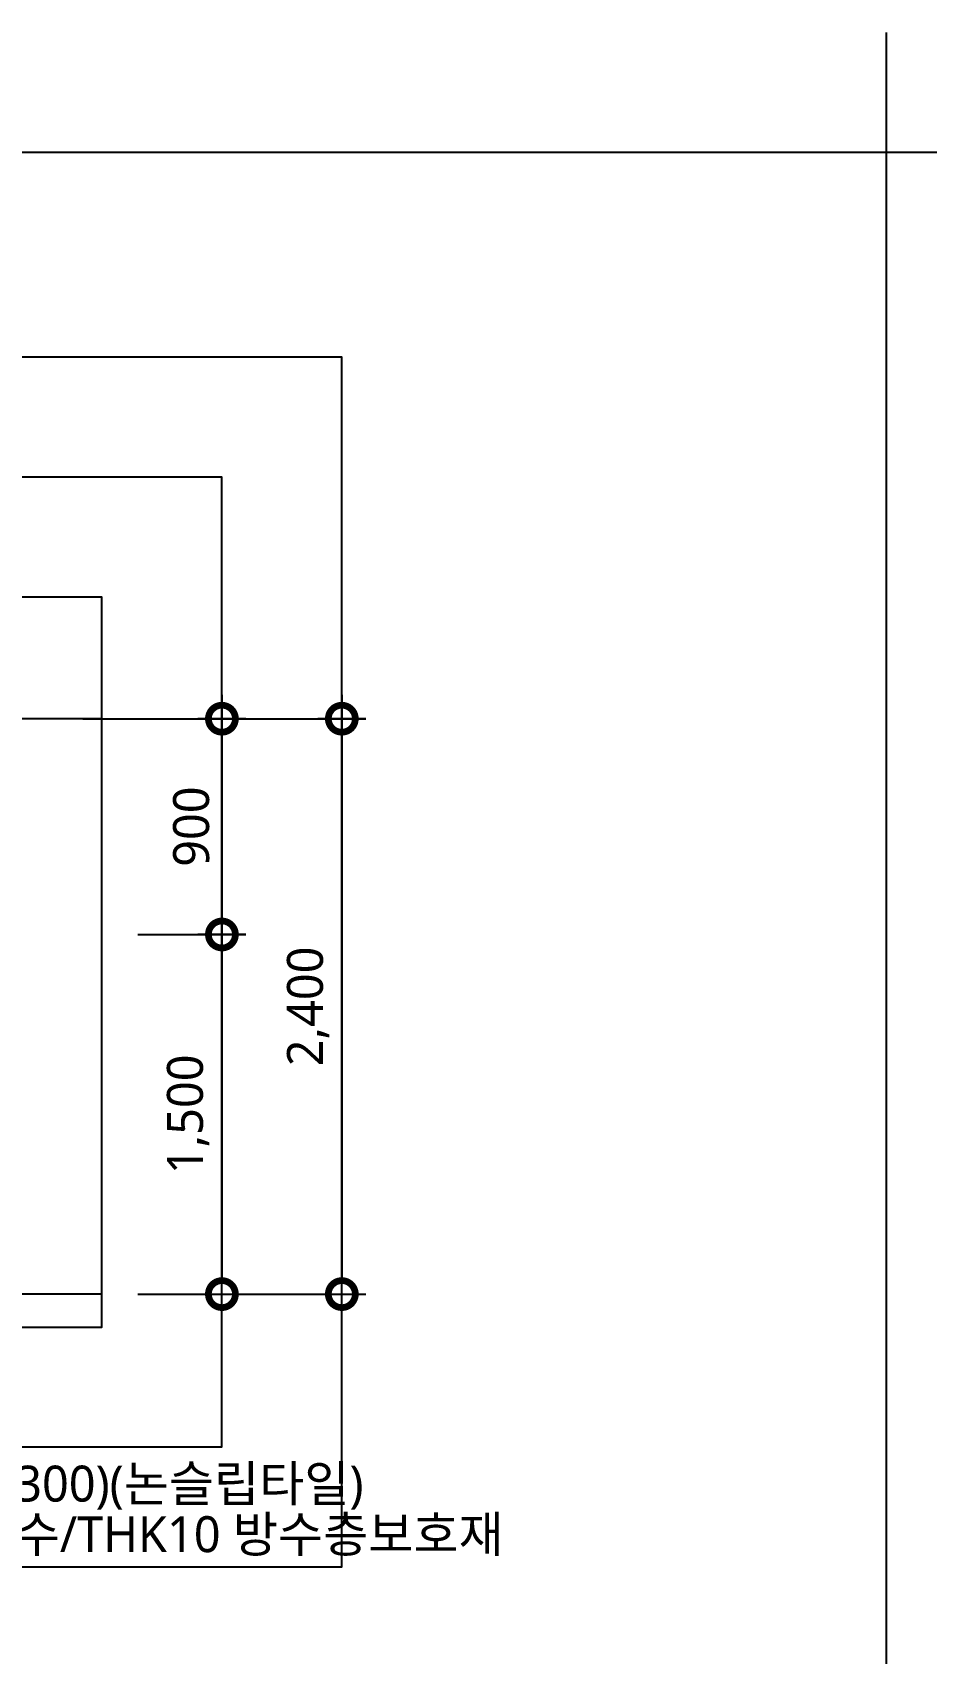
# Model space of a CAD drawing. Header units: millimetres. Extents: x 2213 to 82676, y 1050 to 28650.
# Drawn here: x 23523 to 27251, y 21888 to 28650 of the extents above; entities that cross this region are included whole.
import ezdxf
from ezdxf.enums import TextEntityAlignment as Align

# ---------------------------------------------------------------- set-up
doc = ezdxf.new("R2010")
doc.units = ezdxf.units.MM
doc.header["$LTSCALE"] = 200
doc.header["$PDMODE"] = 3
doc.layers.get('Defpoints').update_dxf_attribs({"color": 137})
doc.layers.add('02Waste', color=171, linetype='Continuous', plot=False)
for name, color, linetype in [('1', 1, 'Continuous'), ('3', 3, 'Continuous'), ('DIM', 7, 'Continuous'), ('TEXT', 3, 'Continuous')]:
    doc.layers.add(name, color=color, linetype=linetype)
doc.styles.add('맑은고딕', font='malgun.ttf')
doc.styles.add('스타일1', font='malgun.ttf')
doc.dimstyles.new('CJA-50', dxfattribs={"dimscale": 50, "dimtxt": 3, "dimasz": 1, "dimexe": 2, "dimexo": 3, "dimgap": 1, "dimtad": 1, "dimdec": 0, "dimzin": 1, "dimdsep": 46, "dimlunit": 6, "dimtxsty": '스타일1', "dimblk": 'GAUN-DOT', "dimcen": -2, "dimdle": 2, "dimclrd": 256, "dimclre": 256, "dimclrt": 3, "dimadec": 0, "dimazin": 0, "dimtfac": 1, "dimtdec": 0, "dimtix": 1, "dimtmove": 2, "dimatfit": 3, "dimldrblk": 'DOTSMALL', "dimfxl": 1, "dimtolj": 1, "dimtzin": 1, "dimarcsym": 0})

# ---------------------------------------------------------------- blocks, each defined once
blk = doc.blocks.new('GAUN-DOT')
at = {"linetype": 'ByBlock'}
for p, q in [((0, -2), (0, 2)), ((2, 0), (-2, 0))]:
    blk.add_line(p, q, dxfattribs=at)
at = {"const_width": 2.25}
blk.add_lwpolyline([(0, 0.28125, 1), (0, -0.28125, 1)], format="xyb", close=True, dxfattribs=at)
blk = doc.blocks.new('*D33')
at = {"layer": 'Defpoints', "color": 0, "transparency": 16777216}
for p in [(23583.8, 25787.4), (23813.3, 23387.4), (24813.3, 23387.4)]:
    blk.add_point(p, dxfattribs=at)
at = {"layer": 'DIM', "lineweight": -2, "transparency": 16777216}
for p, q in [((23733.8, 25787.4), (24913.3, 25787.4)), ((24813.3, 25737.4), (24813.3, 23437.4)), ((23963.3, 23387.4), (24913.3, 23387.4))]:
    blk.add_line(p, q, dxfattribs=at)
at = {"layer": 'DIM', "lineweight": -2, "transparency": 16777216, "xscale": 50, "yscale": 50, "zscale": 50}
for p, rotation in [((24813.3, 25787.4), 90), ((24813.3, 23387.4), 270)]:
    blk.add_blockref('GAUN-DOT', p, dxfattribs=dict(at, rotation=rotation))
at = {"layer": 'DIM', "color": 3, "transparency": 16777216, "insert": (24673.2, 24587.4), "char_height": 150, "attachment_point": 5, "rotation": 90, "style": '맑은고딕'}
blk.add_mtext('\\A1;2,400', dxfattribs=at)
blk = doc.blocks.new('_DotSmall')
at = {"layer": 'DIM'}
h = blk.add_hatch(color=256, dxfattribs=at)
edge = h.paths.add_edge_path()
edge.add_arc((0, 0), 0.2, 0, 360)
at = {"layer": 'DIM', "linetype": 'ByBlock'}
blk.add_circle((0, 0), 0.2, dxfattribs=at)
blk = doc.blocks.new('*D34')
at = {"layer": 'Defpoints', "color": 0, "transparency": 16777216}
for p in [(23671.9, 25787.4), (23813.3, 24887.4), (24313.3, 24887.4)]:
    blk.add_point(p, dxfattribs=at)
at = {"layer": 'DIM', "lineweight": -2, "transparency": 16777216}
for p, q in [((23821.9, 25787.4), (24413.3, 25787.4)), ((24313.3, 25737.4), (24313.3, 24937.4)), ((23963.3, 24887.4), (24413.3, 24887.4))]:
    blk.add_line(p, q, dxfattribs=at)
at = {"layer": 'DIM', "lineweight": -2, "transparency": 16777216, "xscale": 50, "yscale": 50, "zscale": 50}
for p, rotation in [((24313.3, 25787.4), 90), ((24313.3, 24887.4), 270)]:
    blk.add_blockref('GAUN-DOT', p, dxfattribs=dict(at, rotation=rotation))
at = {"layer": 'DIM', "color": 3, "transparency": 16777216, "insert": (24185.8, 25337.4), "char_height": 150, "attachment_point": 5, "rotation": 90, "style": '맑은고딕'}
blk.add_mtext('\\A1;900', dxfattribs=at)
blk = doc.blocks.new('*D35')
at = {"layer": 'Defpoints', "color": 0, "transparency": 16777216}
for p in [(23813.3, 24887.4), (23813.3, 23387.4), (24313.3, 23387.4)]:
    blk.add_point(p, dxfattribs=at)
at = {"layer": 'DIM', "lineweight": -2, "transparency": 16777216}
for p, q in [((23963.3, 24887.4), (24413.3, 24887.4)), ((24313.3, 24837.4), (24313.3, 23437.4)), ((23963.3, 23387.4), (24413.3, 23387.4))]:
    blk.add_line(p, q, dxfattribs=at)
at = {"layer": 'DIM', "lineweight": -2, "transparency": 16777216, "xscale": 50, "yscale": 50, "zscale": 50}
for p, rotation in [((24313.3, 24887.4), 90), ((24313.3, 23387.4), 270)]:
    blk.add_blockref('GAUN-DOT', p, dxfattribs=dict(at, rotation=rotation))
at = {"layer": 'DIM', "color": 3, "transparency": 16777216, "insert": (24172.8, 24137.4), "char_height": 150, "attachment_point": 5, "rotation": 90, "style": '맑은고딕'}
blk.add_mtext('\\A1;1,500', dxfattribs=at)

msp = doc.modelspace()

# ---------------------------------------------------------------- linework, layer by layer
at = {"layer": '02Waste'}
for points in [[(18928.1, 22250), (24813.3, 22250), (24813.3, 27295), (18928.1, 27295)], [(19428.1, 22750), (24313.3, 22750), (24313.3, 26795), (19428.1, 26795)]]:
    msp.add_lwpolyline(points, close=True, dxfattribs=at)
msp.add_lwpolyline([(19928.1, 23250), (23813.3, 23250), (23813.3, 26295), (19928.1, 26295), (19928.1, 23250)], dxfattribs=at)
at = {"layer": '1'}
for p, q in [((23813.3, 25787.4), (19928.1, 25787.4)), ((23813.3, 23387.4), (19928.1, 23387.4))]:
    msp.add_line(p, q, dxfattribs=at)
at = {"layer": '3'}
for p, q in [((27084.2, 1050), (27084.2, 28650)), ((17493.4, 28150), (36675, 28150))]:
    msp.add_line(p, q, dxfattribs=at)

# ---------------------------------------------------------------- texts
at = {"layer": 'TEXT', "color": 3, "style": '스타일1'}
for s, p in [('THK9 자기질타일(300X300)(논슬립타일)', (21465.1, 22596.9)), ('고무아스팔트3층도막방수/THK10 방수층보호재', (21455.1, 22386))]:
    msp.add_text(s, height=150, dxfattribs=at).set_placement(p, align=Align.MIDDLE_LEFT)

# ---------------------------------------------------------------- dimensions: what is measured, and where the dimension line sits
at = {"layer": 'DIM'}
for base, p1, p2, picture, middle in [((24813.3, 23387.4), (23583.8, 25787.4), (23813.3, 23387.4), '*D33', (24673.2, 24587.4)), ((24313.3, 24887.4), (23671.9, 25787.4), (23813.3, 24887.4), '*D34', (24185.8, 25337.4)), ((24313.3, 23387.4), (23813.3, 24887.4), (23813.3, 23387.4), '*D35', (24172.8, 24137.4))]:
    dim = msp.add_linear_dim(base=base, p1=p1, p2=p2, angle=270, dimstyle='CJA-50', override={"dimtxsty": '맑은고딕'}, dxfattribs=at)
    dim.commit()
    dim.dimension.update_dxf_attribs({"geometry": picture, "text_midpoint": middle})

doc.saveas('drawing.dxf')
